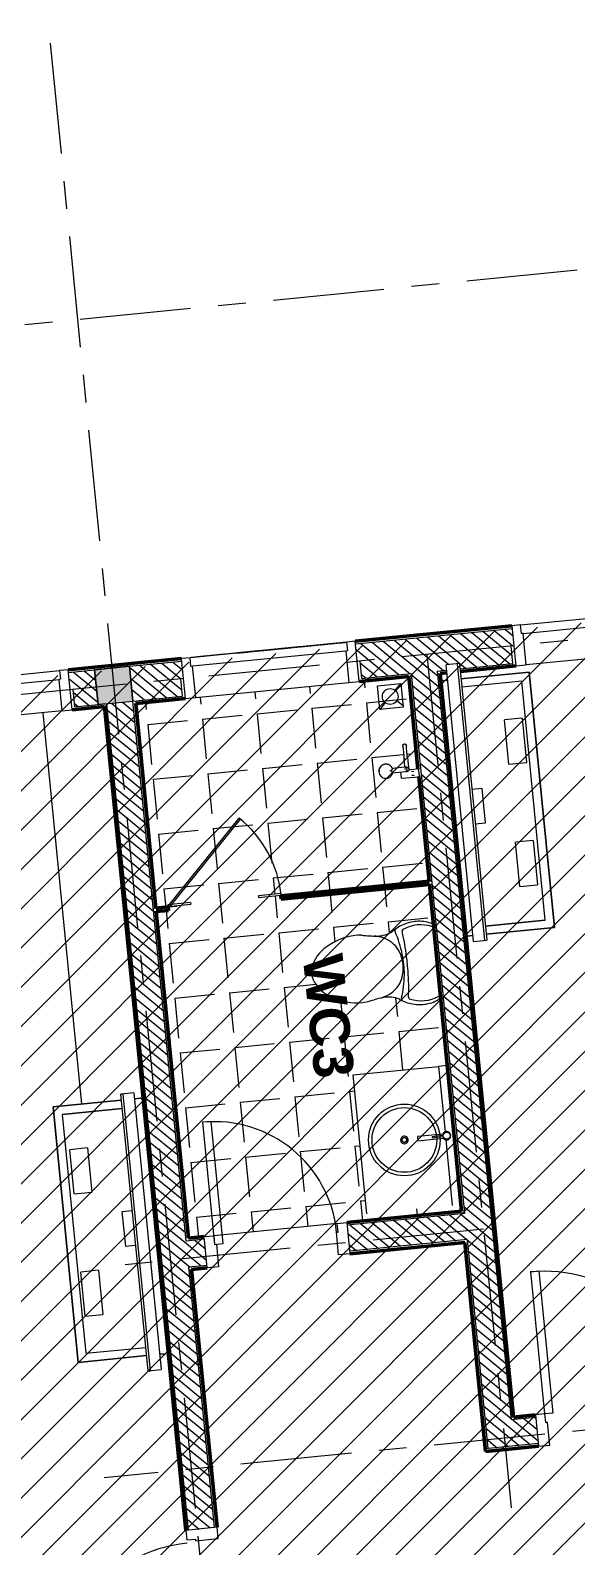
# Model space of a CAD drawing. Header units: millimetres. Extents: x 2164007 to 2324354, y -2513385 to -2308978.
# Drawn here: x 2244808 to 2247928, y -2326601 to -2317942 of the extents above; entities that cross this region are included whole.
import ezdxf

# ---------------------------------------------------------------- set-up
doc = ezdxf.new("R2010")
doc.units = ezdxf.units.MM
doc.linetypes.add('Dash 1_16_', pattern=[3.175, 1.5875, -1.5875])
doc.linetypes.add('Grid Line', pattern=[22.225, 12.7, -3.175, 3.175, -3.175])
doc.layers.add('0.18', color=39, linetype='Continuous')
doc.layers.add('09 NÉT MÁI', color=2, linetype='Continuous')
for name, color, linetype, lineweight in [('A-AREA-IDEN', 2, 'Continuous', 9), ('A-DETL-THIN', 151, 'Continuous', 9), ('A-DOOR', 8, 'Continuous', 13), ('A-FLOR', 8, 'Continuous', 13), ('A-FLOR-PATT', 8, 'Continuous', 13), ('A-GLAZ', 8, 'Continuous', 13), ('A-WALL', 113, 'Continuous', 20), ('A-WALL-PATT', 8, 'Continuous', 50), ('I-FURN', 8, 'Continuous', 9), ('P-SANR-FIXT', 6, 'Continuous', 9), ('S-COLS', 52, 'Continuous', 9), ('S-GRID', 8, 'Continuous', 9)]:
    doc.layers.add(name, color=color, linetype=linetype, lineweight=lineweight)
doc.styles.add('Arial_B_1', font='arialbd.ttf', dxfattribs={"height": 253.68905})
doc.styles.add('ROMANS', font='romans.shx', dxfattribs={"width": 0.75, "bigfont": 'vns.shx'})
doc.dimstyles.new('a3 100 to', dxfattribs={"dimtxt": 500, "dimasz": 45, "dimexe": 90, "dimexo": 60, "dimgap": 55, "dimtad": 1, "dimdec": 0, "dimzin": 1, "dimdsep": 46, "dimtxsty": 'ROMANS', "dimblk": 'T1', "dimcen": 75, "dimdle": 90, "dimclrd": 251, "dimclre": 251, "dimclrt": 3, "dimadec": 0, "dimazin": 0, "dimtfac": 1, "dimtdec": 0, "dimtix": 1, "dimtmove": 1, "dimatfit": 3, "dimldrblk": 'T1', "dimfxl": 1, "dimtolj": 1, "dimtzin": 1, "dimarcsym": 0})
pattern_1 = [(45, (2520378.043, -2293040.63), (-31.8198, 31.8198), [])]

# ---------------------------------------------------------------- blocks, each defined once
blk = doc.blocks.new('CUADI XINFA 65X940X2300 - D2-1066362-TÂ_NG 1')
at = {"layer": 'A-DOOR', "lineweight": 9}
for p, q in [((-410, 906.2), (-365, 906.2)), ((-410, 90), (-410, 906.2)), ((-365, 906.2), (-365, 90)), ((-365, 90), (-410, 90))]:
    blk.add_line(p, q, dxfattribs=at)
at = {"layer": 'A-DOOR'}
for p, q in [((-410, 90), (-465, 90)), ((-465, 90), (-465, -90)), ((-410, 40), (-410, 90)), ((475, 90), (420, 90)), ((420, 90), (420, 40)), ((475, -90), (475, 90)), ((-400, 40), (-410, 40)), ((-400, -90), (-400, 40)), ((420, 40), (410, 40)), ((410, 40), (410, -90)), ((-465, -90), (-400, -90)), ((410, -90), (475, -90))]:
    blk.add_line(p, q, dxfattribs=at)
at = {"layer": 'A-DOOR', "lineweight": 9}
blk.add_arc((-415, 90), 816.2, 360, 90, dxfattribs=at)
blk = doc.blocks.new('D820x2300 XINFA - DW-1066453-TÂ_NG 1')
at = {"layer": 'A-DOOR'}
for p, q in [((-410, 90), (-345, 90)), ((-410, -90), (-410, 90)), ((-345, 90), (-345, -40)), ((345, 90), (410, 90)), ((345, -40), (345, 90)), ((410, 90), (410, -90)), ((-355, -40), (-355, -90)), ((-345, -40), (-355, -40)), ((355, -40), (345, -40)), ((355, -90), (355, -40)), ((-355, -90), (-410, -90)), ((410, -90), (355, -90))]:
    blk.add_line(p, q, dxfattribs=at)
at = {"layer": 'A-DOOR', "lineweight": 20}
for p, q in [((305, -40), (305, -741.2)), ((355, -40), (305, -40)), ((355, -741.2), (355, -40)), ((305, -741.2), (355, -741.2))]:
    blk.add_line(p, q, dxfattribs=at)
at = {"layer": 'A-DOOR', "lineweight": 9}
blk.add_arc((355, -40), 701.2, 180, 270, dxfattribs=at)
blk = doc.blocks.new('CUA WC 1 - DK-1067113-TÂ_NG 1')
at = {"layer": 'A-DOOR'}
for p, q in [((130, -13), (0, -13)), ((0, -22.2), (0, -13)), ((0, -22.2), (130, -22.2)), ((130, -22.2), (130, -13)), ((640, -10), (188.1, -467.4)), ((650, -14.1), (195.2, -474.4)), ((650, -13), (520, -13)), ((520, -22.2), (520, -13)), ((520, -22.2), (650, -22.2)), ((650, -22.2), (650, -13))]:
    blk.add_line(p, q, dxfattribs=at)
at = {"layer": 'A-DOOR', "lineweight": 20}
blk.add_line((650, -10), (599, -10), dxfattribs=at)
at = {"layer": 'A-DOOR'}
blk.add_arc((650, -10), 650, 180, 225.60196, dxfattribs=at)
blk = doc.blocks.new('SO2000X2000X700 - S3-1099097-TÂ_NG 1')
at = {"layer": 'A-GLAZ'}
for p, q in [((-950, 115), (-1000, 115)), ((-1000, 115), (-1000, -115)), ((-950, 65), (-950, 115)), ((-950, 115), (-450, 115)), ((-400, 115), (-450, 115)), ((-450, 115), (-450, 65)), ((-400, 115), (400, 115)), ((-400, 65), (-400, 115)), ((450, 115), (400, 115)), ((400, 115), (400, 65)), ((450, 65), (450, 115)), ((450, 115), (950, 115)), ((1000, 115), (950, 115)), ((950, 115), (950, 65)), ((1000, -115), (1000, 115)), ((-940, 65), (-950, 65)), ((-940, -115), (-940, 65)), ((-940, 65), (-460, 65)), ((-450, 65), (-460, 65)), ((-460, 65), (-460, -115)), ((-400, -115), (-400, 65)), ((400, 65), (-400, 65)), ((400, 65), (400, -115)), ((460, 65), (450, 65)), ((460, -115), (460, 65)), ((460, 65), (940, 65)), ((950, 65), (940, 65)), ((940, 65), (940, -115)), ((-1000, -115), (-940, -115)), ((-460, -115), (-940, -115)), ((-460, -115), (-400, -115)), ((400, -115), (-400, -115)), ((400, -115), (460, -115)), ((940, -115), (460, -115)), ((940, -115), (1000, -115))]:
    blk.add_line(p, q, dxfattribs=at)
blk = doc.blocks.new('LAO TI VI 2 - LOA-TIVI-V2-TÂ_NG 1')
at = {"layer": 'I-FURN'}
for p, q in [((-809.4, 455), (-809.4, 421.2)), ((-809.4, 421.2), (-809.4, 455)), ((657, 421.2), (657, 455)), ((657, 455), (657, 421.2)), ((-843.9, 421.2), (744.7, 421.2)), ((-843.9, 421.2), (-843.9, 345)), ((-843.9, 356.2), (744.7, 356.2)), ((-843.9, 356.2), (-843.9, 345)), ((744.7, 345), (744.7, 421.2)), ((744.7, 345), (744.7, 356.2)), ((744.7, 345), (-843.9, 345)), ((744.7, 345), (-843.9, 345)), ((-809.4, 345), (-809.4, -47.4)), ((-809.4, -47.4), (-809.4, 345)), ((-762, 345), (-762, 0)), ((-762, 0), (-762, 345)), ((-174.6, 345), (-174.6, 285.8)), ((-174.6, 285.8), (22.2, 285.8)), ((22.2, 285.8), (22.2, 345)), ((609.6, 0), (609.6, 345)), ((609.6, 0), (609.6, 345)), ((657, -47.4), (657, 345)), ((657, 345), (657, -47.4)), ((-557.2, 126.3), (-303.2, 126.3)), ((-557.2, 126.3), (-557.2, 24.7)), ((-303.2, 24.7), (-303.2, 126.3)), ((144.6, 119.9), (398.6, 119.9)), ((144.6, 119.9), (144.6, 18.3)), ((398.6, 18.3), (398.6, 119.9)), ((-762, 0), (609.6, 0)), ((-762, 0), (609.6, 0)), ((-303.2, 24.7), (-557.2, 24.7)), ((398.6, 18.3), (144.6, 18.3)), ((-809.4, -47.4), (657, -47.4)), ((657, -47.4), (-809.4, -47.4))]:
    blk.add_line(p, q, dxfattribs=at)
for points in [[(-809.4, -47.4), (-809.4, -47.4), (-809.4, -47.4), (-809.4, -47.4)], [(-809.4, -47.4), (-809.4, -47.4), (-809.4, -47.4), (-809.4, -47.4)], [(657, -47.4), (657, -47.4), (657, -47.4), (657, -47.4)], [(657, -47.4), (657, -47.4), (657, -47.4), (657, -47.4)]]:
    blk.add_open_spline(points, degree=3, dxfattribs=at)
blk = doc.blocks.new('TOILET - TOILET-V7-TÂ_NG 1')
at = {"layer": 'P-SANR-FIXT'}
for p, q in [((214.2, -19.1), (-214.2, -19.1)), ((194, -19.9), (-194, -19.9)), ((-171.7, -330.3), (-178.6, -355.5)), ((171.7, -330.3), (178.6, -355.5))]:
    blk.add_line(p, q, dxfattribs=at)
for centre, radius, start, end in [((-46.1, -111.1), 191.6, 151.28093, 176.45134), ((-9.8, -107.2), 207.3, 156.28619, 203.71381), ((-193.7, -26.4), 6.48, 92.31678, 156.28619), ((193.7, -26.4), 6.48, 23.71381, 87.68322), ((9.8, -107.2), 207.3, 336.28619, 23.71381), ((46.1, -111.1), 191.6, 3.54866, 28.71907), ((1.9, -114.1), 239.7, 176.45134, 195.29606), ((-1.9, -114.1), 239.7, 344.70394, 3.54866), ((-4, -115.7), 233.6, 195.29606, 215.21466), ((-195, -224.1), 13.8, 230.67237, 288.99267), ((-189.1, -185.5), 11.7, 205.41048, 277.5788), ((-343.5, -327.4), 167.3, 355.45589, 27.37997), ((0.6, -792.1), 586.9, 95.83215, 108.99267), ((178.9, -2951.3), 2778.4, 97.23514, 97.5788), ((-0.4, -384), 179.5, 127.4036, 162.5964), ((-14.3, -1400.4), 1215.6, 90.39737, 97.40697), ((0, -416), 206.1, 90, 122.07317), ((0, -786.7), 581.5, 84.16785, 95.83215), ((0, -3462.8), 3278, 89.60263, 90.39737), ((0, -416), 206.1, 57.92683, 90), ((14.3, -1400.4), 1215.6, 82.59303, 89.60263), ((-0.6, -792.1), 586.9, 71.00733, 84.16785), ((0.4, -384), 179.5, 17.4036, 52.5964), ((-178.9, -2951.3), 2778.4, 82.4212, 82.76486), ((343.5, -327.4), 167.3, 152.62003, 184.54411), ((189.1, -185.5), 11.7, 262.4212, 334.58952), ((195, -224.1), 13.8, 251.00733, 309.32763), ((4, -115.7), 233.6, 324.78534, 344.70394), ((-719.2, -297.5), 544.3, 346.05362, 355.45589), ((719.2, -297.5), 544.3, 184.54411, 190.28794), ((137.1, -461.2), 329.8, 174.34872, 207.68777), ((-1948.3, -805.1), 2171.2, 9.68098, 10.89491), ((-137.1, -461.2), 329.8, 332.31223, 3.68346), ((45.1, -528.6), 217.6, 203.22164, 244.77183), ((-45.1, -528.6), 217.6, 295.22817, 336.77836), ((0, -624.4), 111.7, 244.77183, 295.22817)]:
    blk.add_arc(centre, radius, start, end, dxfattribs=at)
blk = doc.blocks.new('Bồn rửa đơn có bục 1_1 - Bồn rửa đơn có bục 1_0001-1074196-TÂ_NG 1')
at = {"layer": 'P-SANR-FIXT'}
for p, q in [((-398.8, 541.3), (398.8, 541.3)), ((398.8, 541.3), (398.8, 50)), ((11.9, 209.2), (-12, 209.2)), ((-12, 209.2), (-12, 64.2)), ((11.9, 64.3), (11.9, 209.2)), ((-3, 125.6), (-3, 63.3)), ((2.9, 125.6), (-3, 125.6)), ((2.9, 63.3), (2.9, 125.6)), ((-22.9, 50), (-398.8, 50)), ((398.8, 50), (22.9, 50)), ((398.8, 0), (398.8, 50))]:
    blk.add_line(p, q, dxfattribs=at)
for centre, radius in [((0, 286.2), 205), ((0, 286.2), 185), ((0, 286.2), 13.7), ((0, 43.5), 20)]:
    blk.add_circle(centre, radius, dxfattribs=at)
for centre, radius, start, end in [((0, 286.2), 22, 360, 180), ((0, 286.2), 22, 180, 360), ((0, 286.2), 13.7, 0, 180), ((0, 286.2), 13.7, 180, 360), ((0, 43.5), 23.9, 120.1574, 60.23163)]:
    blk.add_arc(centre, radius, start, end, dxfattribs=at)
blk = doc.blocks.new('VÒI TẮM - VÒI TẮM-V8-TÂ_NG 1')
at = {"layer": 'P-SANR-FIXT'}
for p, q in [((-98.9, 27.8), (-98.6, 27.8)), ((-98.9, 7.8), (-98.9, 7.8)), ((20.9, 8.7), (20.9, -65.2)), ((37.5, 84.9), (38.8, 28.9)), ((60, 84.9), (38.6, 84.9)), ((45.9, -65.7), (45.9, 7.9)), ((50, 56.1), (50, 42.6)), ((50, 18.2), (50, 17.8)), ((60, 7.8), (59.9, 7.8)), ((81.4, 84.9), (60, 84.9)), ((70, 42.6), (70, 56.1)), ((70, 17.8), (70, 18.5)), ((80, -20.1), (82.5, 84.9)), ((45.9, -20.1), (60, -20.1)), ((60, -20.1), (80, -20.1)), ((-7.7, -105.8), (-7.5, -108)), ((72.5, -108), (72.7, -105.8))]:
    blk.add_line(p, q, dxfattribs=at)
at = {"layer": 'P-SANR-FIXT', "flags": 128}
for points in [[(-102.4, 7.8), (-102.8, 7.8), (-103.2, 7.8), (-103.6, 7.8), (-104, 7.9), (-104.3, 8), (-104.7, 8.1), (-105.1, 8.2), (-105.5, 8.3), (-105.9, 8.4), (-106.3, 8.6), (-106.6, 8.7), (-107, 8.9), (-107.3, 9.1), (-107.7, 9.3), (-108, 9.5), (-108.3, 9.8), (-108.6, 10), (-109, 10.3), (-109.2, 10.5), (-109.5, 10.8), (-109.8, 11.1), (-110.1, 11.4), (-110.3, 11.7), (-110.6, 12), (-110.8, 12.4), (-111, 12.7), (-111.2, 13.1), (-111.4, 13.4), (-111.5, 13.8), (-111.7, 14.1), (-111.8, 14.5), (-111.9, 14.9), (-112, 15.3), (-112.1, 15.7), (-112.2, 16.1), (-112.3, 16.5), (-112.3, 16.9), (-112.3, 17.3), (-112.4, 17.7), (-112.4, 18.1), (-112.3, 18.5), (-112.3, 18.9), (-112.2, 19.3), (-112.2, 19.7), (-112.1, 20), (-112, 20.4), (-111.9, 20.8), (-111.8, 21.2), (-111.6, 21.6), (-111.5, 21.9), (-111.3, 22.3), (-111.1, 22.6), (-110.9, 23), (-110.7, 23.3), (-110.4, 23.7), (-110.2, 24), (-109.9, 24.3), (-109.7, 24.6), (-109.4, 24.9), (-109.1, 25.1), (-108.8, 25.4), (-108.5, 25.7), (-108.2, 25.9), (-107.9, 26.1), (-107.5, 26.3), (-107.2, 26.5), (-106.8, 26.7), (-106.5, 26.9), (-106.1, 27.1), (-105.7, 27.2), (-105.3, 27.3), (-104.9, 27.4), (-104.6, 27.5), (-104.2, 27.6), (-103.8, 27.7), (-103.4, 27.7), (-103, 27.8), (-102.6, 27.8), (-102.4, 27.8)], [(-29.2, 27.8), (-42.3, 27.8), (-54.2, 27.8), (-64.8, 27.8), (-74.2, 27.8), (-82.2, 27.8), (-88.9, 27.8), (-94.2, 27.8), (-98.2, 27.8), (-100.9, 27.8), (-102.2, 27.8), (-102.4, 27.8)], [(-102.4, 27.8), (-101.7, 27.8), (-99.6, 27.8), (-98.9, 27.8)], [(-98.9, 7.8), (-101.3, 7.8), (-102.3, 7.8), (-102.4, 7.8)], [(-102.4, 7.8), (-101.7, 7.8), (-99.6, 7.8), (-96.3, 7.8), (-91.5, 7.8), (-85.5, 7.8), (-78.1, 7.8), (-69.3, 7.8), (-59.3, 7.8), (-48, 7.8), (-35.4, 7.8), (-29.2, 7.8)], [(-29.2, 27.8), (-17.9, 27.8), (-7.7, 27.8), (1.4, 27.8), (9.4, 27.8), (16.3, 27.8), (22, 27.8), (26.1, 27.8)], [(20.9, 7.8), (15.6, 7.8), (8.6, 7.8), (0.5, 7.8), (-8.7, 7.8), (-19, 7.8), (-29.2, 7.8)], [(20.9, 17.8), (20.9, 17.7), (20.9, 17.5), (20.9, 17.3), (20.9, 17), (20.9, 16.7), (20.9, 16.3), (20.9, 15.8), (20.9, 15.3), (20.9, 14.7), (20.9, 14.1), (20.9, 13.4), (20.9, 12.6), (20.9, 11.8), (20.9, 10.9), (20.9, 10), (20.9, 9), (20.9, 8.3)], [(26.6, 27.8), (30.1, 27.8), (32.4, 27.8), (33.4, 27.8)], [(33.4, 7.8), (32.2, 7.8), (29.8, 7.8), (28.3, 7.8)], [(45.9, 8.3), (45.9, 9.3), (45.9, 10.3), (45.9, 11.2), (45.9, 12.1), (45.9, 12.9), (45.9, 13.6), (45.9, 14.3), (45.9, 14.9), (45.9, 15.5), (45.9, 16), (45.9, 16.4), (45.9, 16.8), (45.9, 17.1), (45.9, 17.4), (45.9, 17.6), (45.9, 17.7), (45.9, 17.8)], [(59.9, 27.8), (60, 27.8), (60, 27.8)], [(21.8, -64), (20.2, -64.5), (18.7, -65), (17.2, -65.5), (15.7, -66.2), (14.3, -66.9), (12.9, -67.6), (11.5, -68.4), (10.1, -69.3), (8.8, -70.2), (7.5, -71.1), (6.2, -72.1), (5, -73.2), (3.9, -74.3), (2.8, -75.5), (1.7, -76.7), (0.7, -77.9), (-0.3, -79.2), (-1.2, -80.5), (-2.1, -81.8), (-2.9, -83.2), (-3.6, -84.6), (-4.3, -86.1), (-5, -87.5), (-5.5, -89), (-6.1, -90.5), (-6.5, -92.1), (-6.9, -93.6), (-7.2, -95.2), (-7.5, -96.8), (-7.7, -98.4), (-7.8, -100), (-7.9, -101.6), (-7.9, -103.2), (-7.8, -104.8), (-7.7, -106.4), (-7.5, -107.9), (-7.2, -109.5), (-6.9, -111.1), (-6.5, -112.6), (-6.1, -114.2), (-5.6, -115.7), (-5.5, -116)], [(70.5, -116), (71, -114.5), (71.4, -112.9), (71.8, -111.4), (72.2, -109.8), (72.4, -108.2), (72.7, -106.7), (72.8, -105.1), (72.9, -103.5), (72.9, -101.9), (72.8, -100.3), (72.7, -98.7), (72.5, -97.1), (72.3, -95.5), (72, -93.9), (71.6, -92.4), (71.1, -90.8), (70.6, -89.3), (70.1, -87.8), (69.5, -86.3), (68.8, -84.9), (68, -83.5), (67.2, -82.1), (66.4, -80.7), (65.5, -79.4), (64.5, -78.1), (63.5, -76.9), (62.4, -75.7), (61.3, -74.5), (60.2, -73.4), (59, -72.3), (57.7, -71.3), (56.5, -70.4), (55.2, -69.4), (53.8, -68.6), (52.4, -67.8), (51, -67), (49.5, -66.3), (48.1, -65.7), (46.6, -65.1), (45.2, -64.6)]]:
    blk.add_lwpolyline(points, dxfattribs=at)
at = {"layer": 'P-SANR-FIXT'}
for centre, major_axis, start_param, end_param in [((32.5, -102.5), (40.4, 0), 3.187397, 3.759743), ((32.5, -104.7), (40.2, 0), 3.17899, 3.320705), ((32.5, -104.7), (40.2, 0), 3.402009, 4.712389), ((32.5, -102.5), (40.4, 0), 2.807097, 2.848132), ((32.5, -102.5), (40.4, 0), 4.16153, 4.350899), ((32.5, -102.5), (40.4, 0), 4.501542, 4.712389), ((32.5, -104.7), (-40.2, 0), 1.570796, 3.097693), ((32.5, -102.5), (40.4, 0), 5.127537, 5.24411), ((32.5, -102.5), (40.4, 0), 5.60149, 5.737797), ((32.5, -102.5), (40.4, 0), 5.808134, 6.228395)]:
    blk.add_ellipse(centre, major_axis=major_axis, ratio=0.98191, start_param=start_param, end_param=end_param, dxfattribs=at)
for points in [[(21.1, 15.6), (20.9, 17), (20.9, 20), (22.4, 24.1), (25.2, 27.5), (29.1, 29.8), (32, 30.3), (33.4, 30.3)], [(20.9, 8.3), (20.9, 9.5), (21.6, 11.9), (24.4, 15), (28.5, 17), (31.8, 17.5), (33.4, 17.5)], [(33.4, 17.5), (35.1, 17.5), (38.3, 17), (42.5, 15), (45.3, 11.9), (45.9, 9.5), (45.9, 8.3)], [(32.5, -70.8), (32.7, -70.8), (32.8, -70.8), (33, -70.8)]]:
    blk.add_open_spline(points, degree=3, dxfattribs=at)
for points, knots in [([(33.4, 30.3), (34.9, 30.3), (37.8, 29.8), (41.6, 27.5), (44.5, 24.1), (45.7, 20.7), (45.9, 18.5), (45.9, 17.8)], [0, 0, 0, 0, 0.1111111, 0.2222222, 0.3333333, 0.4444444, 0.4998563, 0.4998563, 0.4998563, 0.4998563]), ([(21.2, -64.5), (21.4, -64.2), (21.6, -64), (22.1, -64), (22.6, -64.1), (22.9, -64.4), (23.1, -64.8)], [0, 0, 0, 0, 0.333333, 0.5, 0.666667, 1, 1, 1, 1]), ([(23.1, -64.8), (23.3, -65.1), (23.6, -65.7), (24.2, -66.5), (24.7, -67.1), (25.1, -67.6), (25.5, -67.9), (25.8, -68.2), (26, -68.4), (26.3, -68.6), (26.7, -68.9), (27.2, -69.2), (27.7, -69.5), (28.2, -69.7), (28.6, -69.9), (29, -70), (29.6, -70.2), (30.7, -70.4), (31.7, -70.7), (32.5, -70.8)], [0, 0, 0, 0, 0.125, 0.25, 0.3125, 0.375, 0.4375, 0.46875, 0.5, 0.53125, 0.5625, 0.625, 0.6875, 0.71875, 0.75, 0.78125, 0.8125, 0.875, 1, 1, 1, 1]), ([(31.5, -76.4), (31.2, -76.3), (30.7, -76.1), (30.2, -75.9), (29.9, -75.8)], [0.0682825, 0.0682825, 0.0682825, 0.0682825, 0.125, 0.1822838, 0.1822838, 0.1822838, 0.1822838]), ([(33.4, -70.9), (34.1, -70.9), (35.1, -70.9), (36.2, -70.8), (36.8, -70.7), (37.2, -70.7), (37.6, -70.6), (38.1, -70.5), (38.7, -70.3), (39.2, -70.1), (39.6, -69.9), (39.8, -69.8), (39.9, -69.8), (40, -69.7), (40.2, -69.6), (40.5, -69.4), (40.9, -69.2), (41.3, -68.9), (41.5, -68.6), (41.7, -68.5), (41.9, -68.3), (42.2, -68), (42.4, -67.7), (42.8, -67.3), (43.1, -66.8), (43.6, -66.2), (43.8, -65.6), (44, -65.3)], [0, 0, 0, 0, 0.1, 0.15, 0.175, 0.2, 0.225, 0.25, 0.3, 0.35, 0.375, 0.3875, 0.4, 0.4125, 0.425, 0.45, 0.5, 0.55, 0.575, 0.6, 0.625, 0.65, 0.7, 0.75, 0.8, 0.9, 1, 1, 1, 1]), ([(35.5, -76.3), (35.3, -76.4), (34.7, -76.6), (34, -76.7), (33.4, -76.7)], [0.8614909, 0.8614909, 0.8614909, 0.8614909, 0.9, 1, 1, 1, 1]), ([(44, -65.3), (44.1, -65.2), (44.3, -64.9), (44.6, -64.6), (44.9, -64.5), (45.3, -64.6), (45.6, -64.8), (45.7, -65.1)], [0, 0, 0, 0, 0.166667, 0.333333, 0.5, 0.666667, 1, 1, 1, 1])]:
    blk.add_open_spline(points, degree=3, knots=knots, dxfattribs=at)
blk = doc.blocks.new('cua so 1000x1200x60 - S1-1125981-TÂ_NG 1')
at = {"layer": 'A-GLAZ'}
for p, q in [((-450, 115), (-500, 115)), ((-500, 115), (-500, -115)), ((-450, 65), (-450, 115)), ((450, 115), (-450, 115)), ((500, 115), (450, 115)), ((450, 115), (450, 65)), ((500, -115), (500, 115)), ((-440, 65), (-450, 65)), ((-440, -115), (-440, 65)), ((440, 65), (-440, 65)), ((450, 65), (440, 65)), ((440, 65), (440, -115)), ((-500, -115), (-440, -115)), ((-440, -115), (440, -115)), ((440, -115), (500, -115))]:
    blk.add_line(p, q, dxfattribs=at)
at = {"layer": 'A-GLAZ', "linetype": 'Dash 1_16_', "lineweight": 9}
for p, q in [((0, 115), (-450, 115)), ((-185.6, 115), (0, 115)), ((0, 115), (450, 115)), ((185.6, 115), (0, 115))]:
    blk.add_line(p, q, dxfattribs=at)
blk = doc.blocks.new('Furniture 28 - Furniture 3-1091919-TÂ_NG 1')
at = {"layer": 'I-FURN'}
for p, q in [((-12737.5, 6482.7), (-12737.5, 4234.9)), ((-12397.2, 4234.9), (-12383.9, 4234.9))]:
    blk.add_line(p, q, dxfattribs=at)
blk = doc.blocks.new('GFDGFDGFG')
at = {"layer": 'A-FLOR-PATT', "lineweight": 9}
h = blk.add_hatch(dxfattribs=at)
h.set_pattern_fill('FP_5', color=256, style=0, pattern_type=2)
h.set_pattern_definition([(0, (2520378.04, -2293040.63), (0, 314.325), [228.6, -85.725]), (90, (2520378.04, -2293040.63), (-314.325, 2e-14), [228.6, -85.725])])
h.paths.add_polyline_path([(2512278.2, -2294054.7), (2513453.2, -2294054.7), (2513453.2, -2293984.7), (2513473.2, -2293984.7), (2513473.2, -2294054.7), (2515348.2, -2294054.7), (2515348.2, -2292484.7), (2515310, -2292484.7), (2515310, -2293026), (2514512.3, -2293026), (2514512.3, -2292484.7), (2513473.2, -2292484.7), (2513473.2, -2293336.7), (2513453.2, -2293336.7), (2513453.2, -2292484.7), (2512853, -2292484.7), (2512851.7, -2292585.9), (2512817.6, -2292585.9), (2512817.8, -2292631.1), (2512826.4, -2292635.6), (2512834.1, -2292641.6), (2512842.6, -2292656.9), (2512844.3, -2292668.8), (2512843.8, -2292673.7), (2512841.8, -2292680.9), (2512835.1, -2292694.9), (2512821.6, -2292705.7), (2512804.2, -2292709.9), (2512785.5, -2292705.4), (2512770.3, -2292690.9), (2512764.6, -2292673.9), (2512764.3, -2292665.7), (2512766.7, -2292653.8), (2512768.9, -2292650.1), (2512770.6, -2292646.2), (2512780.9, -2292636.2), (2512789, -2292631.7), (2512792.6, -2292629.8), (2512792.6, -2292558), (2512669.3, -2292558), (2512661, -2292553.5), (2512661, -2292543.6), (2512669.3, -2292538), (2512798, -2292537.8), (2512803, -2292535.8), (2512805.1, -2292535.5), (2512811, -2292536.2), (2512810.3, -2292484.7), (2512278.2, -2292484.7), (2512278.2, -2293945.3)], flags=0)
h.paths.add_polyline_path([(2513450.2, -2293984.7), (2513441, -2293984.7), (2513441, -2293854.7), (2513450.2, -2293854.7)], flags=0)
h.paths.add_polyline_path([(2513450.2, -2293464.7), (2513441, -2293464.7), (2513441, -2293334.7), (2513450.2, -2293334.7), (2513450.2, -2293455.3)], flags=0)
h.paths.add_polyline_path([(2513913.2, -2293205.8), (2513888.8, -2293203.1), (2513865.5, -2293195.1), (2513821.1, -2293167.2), (2513784.7, -2293129.5), (2513758.3, -2293084.1), (2513734.2, -2293024.9), (2513722, -2292962.2), (2513722.1, -2292898.4), (2513731.1, -2292854.6), (2513736.5, -2292810.3), (2513736.1, -2292779.3), (2513729.9, -2292748.9), (2513718.3, -2292720.1), (2513697.8, -2292685.1), (2513683.8, -2292647), (2513676.5, -2292608.3), (2513676.5, -2292564.3), (2513683.8, -2292525.5), (2513699, -2292488.7), (2514127.4, -2292488.7), (2514143.4, -2292527.5), (2514150.6, -2292568.9), (2514149.8, -2292608.3), (2514142.5, -2292647), (2514127.4, -2292687), (2514108, -2292720.1), (2514096.4, -2292748.9), (2514090.2, -2292779.3), (2514090.2, -2292814.3), (2514095.3, -2292854.6), (2514103.1, -2292898.4), (2514105.1, -2292909.7), (2514103.5, -2292969.7), (2514091, -2293028.5), (2514068, -2293084.1), (2514041.6, -2293129.5), (2514005.2, -2293167.2), (2513960.8, -2293195.1), (2513937.5, -2293203.1)], flags=0)
h.paths.add_polyline_path([(2512804.2, -2292707.2), (2512804.2, -2292706.9), (2512802.5, -2292706.9)], flags=0)
h.paths.add_polyline_path([(2512790.1, -2292704.5), (2512783.4, -2292701.6), (2512787.2, -2292703.9), (2512790.1, -2292704.5)], flags=0)
h.paths.add_polyline_path([(2512820.5, -2292704.1), (2512822.6, -2292703.5), (2512821.3, -2292703.6)], flags=0)
h.paths.add_polyline_path([(2512834.9, -2292693.2), (2512837.5, -2292689.8), (2512835.3, -2292692.5)], flags=0)
h.paths.add_polyline_path([(2512804.2, -2292684.3), (2512804, -2292683.5), (2512803.2, -2292684.4)], flags=0)
h.paths.add_polyline_path([(2512804.2, -2292686.2), (2512808.3, -2292684.1), (2512804.2, -2292684.8)], flags=0)
h.paths.add_polyline_path([(2512826.3, -2292670.4), (2512825.7, -2292667.7), (2512825.2, -2292668.4), (2512825.8, -2292669.6)], flags=0)
h.paths.add_polyline_path([(2512782, -2292659.9), (2512782.5, -2292656.9), (2512782, -2292658.1)], flags=0)
h.paths.add_polyline_path([(2512782, -2292656.3), (2512787.6, -2292650), (2512790.5, -2292646.9), (2512784.7, -2292652.7), (2512783.1, -2292654.9)], flags=0)
h.paths.add_polyline_path([(2512804.2, -2292642), (2512804.2, -2292640.6), (2512800.3, -2292642)], flags=0)
h.paths.add_polyline_path([(2511285.9, -2283454.7), (2512048.2, -2283454.7), (2512048.2, -2281726), (2511223.2, -2281726), (2511223.2, -2282112.3), (2511210.5, -2282101.1), (2511203.2, -2282108.5), (2511203.2, -2282104.2), (2511118.6, -2282188.7), (2511112.1, -2282182.2), (2511203.2, -2282090.3), (2511203.2, -2281184.7), (2510178.2, -2281184.7), (2510178.2, -2281810.5), (2510283.2, -2281811.9), (2510283.2, -2281845.9), (2510328.4, -2281845.7), (2510332.9, -2281837.1), (2510338.9, -2281829.4), (2510354.2, -2281820.9), (2510366.1, -2281819.2), (2510371, -2281819.7), (2510378.2, -2281821.7), (2510392.1, -2281828.4), (2510403.1, -2281842.2), (2510407.2, -2281859.4), (2510402.6, -2281878), (2510388.2, -2281893.2), (2510371.1, -2281898.9), (2510363, -2281899.2), (2510351.1, -2281896.8), (2510347.4, -2281894.7), (2510343.5, -2281893), (2510333.5, -2281882.6), (2510329, -2281874.6), (2510327.1, -2281870.9), (2510255.2, -2281870.9), (2510255.2, -2281994.2), (2510250.8, -2282002.5), (2510240.9, -2282002.5), (2510235.2, -2281994.2), (2510235.1, -2281865.5), (2510233.2, -2281860.9), (2510232.7, -2281858.4), (2510233.5, -2281852.5), (2510178.2, -2281854.1), (2510178.2, -2282559.7), (2510754.2, -2282559.7), (2510767.2, -2282572.7), (2510760.2, -2282579.7), (2510178.2, -2282579.7), (2510178.2, -2282805.1), (2510216.1, -2282789.4), (2510257.5, -2282782.3), (2510296.9, -2282783.1), (2510335.6, -2282790.3), (2510375.6, -2282805.5), (2510408.7, -2282824.8), (2510437.4, -2282836.4), (2510467.9, -2282842.6), (2510502.9, -2282842.6), (2510543.2, -2282837.5), (2510586.9, -2282829.7), (2510598.2, -2282827.7), (2510658.3, -2282829.4), (2510717.1, -2282841.9), (2510772.6, -2282864.8), (2510818, -2282891.2), (2510855.8, -2282927.6), (2510883.7, -2282972.1), (2510891.7, -2282995.3), (2510894.4, -2283019.7), (2510891.7, -2283044.1), (2510883.7, -2283067.3), (2510855.8, -2283111.7), (2510818, -2283148.2), (2510772.6, -2283174.5), (2510713.5, -2283198.6), (2510650.8, -2283210.8), (2510586.9, -2283210.7), (2510543.2, -2283201.7), (2510498.9, -2283196.3), (2510467.9, -2283196.8), (2510437.4, -2283202.9), (2510408.7, -2283214.6), (2510373.6, -2283235), (2510335.6, -2283249), (2510296.9, -2283256.3), (2510252.9, -2283256.3), (2510214.1, -2283249), (2510178.2, -2283235), (2510178.2, -2283454.7), (2511143.2, -2283454.7)], flags=0)
h.paths.add_polyline_path([(2521541.9, -2283454.7), (2522026.8, -2283454.7), (2522026.8, -2282479.7), (2521716.1, -2282479.7), (2521678.6, -2282442.2), (2521692.7, -2282428), (2521724.4, -2282459.7), (2522548.2, -2282459.7), (2522548.2, -2281844.3), (2522443.2, -2281842.9), (2522443.2, -2281808.8), (2522397.7, -2281809.6), (2522393.1, -2281818.1), (2522387.4, -2281825.3), (2522372.1, -2281833.9), (2522360.2, -2281835.5), (2522356.3, -2281835.1), (2522348.1, -2281833), (2522334.2, -2281826.3), (2522323.2, -2281812.5), (2522319.1, -2281795.4), (2522323.7, -2281776.7), (2522338.1, -2281761.5), (2522355.2, -2281755.8), (2522363.3, -2281755.5), (2522375.2, -2281757.9), (2522379, -2281760.1), (2522382.8, -2281761.8), (2522392.8, -2281772.1), (2522397.3, -2281780.2), (2522399.2, -2281783.8), (2522471.1, -2281783.8), (2522471.1, -2281660.6), (2522475.5, -2281652.2), (2522485.4, -2281652.2), (2522491.1, -2281660.6), (2522491.2, -2281789.2), (2522493.1, -2281793.8), (2522493.4, -2281797), (2522492.8, -2281802.2), (2522548.2, -2281801.5), (2522548.2, -2281184.7), (2521223.2, -2281184.7), (2521223.2, -2281958.5), (2521234.5, -2281969.8), (2521220.4, -2281984), (2521203.2, -2281966.7), (2521203.2, -2281184.7), (2520977.7, -2281184.7), (2520993.4, -2281222.6), (2521000.6, -2281264), (2520999.8, -2281303.4), (2520992.5, -2281342.1), (2520977.4, -2281382.1), (2520958, -2281415.2), (2520946.4, -2281444), (2520940.2, -2281474.4), (2520940.2, -2281509.4), (2520945.3, -2281549.7), (2520953.1, -2281593.5), (2520955.1, -2281604.8), (2520953.5, -2281664.8), (2520941, -2281723.6), (2520918, -2281779.2), (2520891.6, -2281824.5), (2520855.2, -2281862.3), (2520810.8, -2281890.2), (2520787.5, -2281898.2), (2520763.2, -2281900.9), (2520738.8, -2281898.2), (2520715.5, -2281890.2), (2520671.1, -2281862.3), (2520634.7, -2281824.5), (2520608.3, -2281779.2), (2520584.2, -2281720), (2520572, -2281657.3), (2520572.1, -2281593.5), (2520581.1, -2281549.7), (2520586.5, -2281505.4), (2520586.1, -2281474.4), (2520579.9, -2281444), (2520568.3, -2281415.2), (2520547.8, -2281380.2), (2520532.9, -2281337.4), (2520526.5, -2281303.4), (2520526.5, -2281259.4), (2520533.8, -2281220.6), (2520547.8, -2281184.7), (2520328.2, -2281184.7), (2520328.2, -2283454.7), (2520419.1, -2283454.7)], flags=0)
h.paths.add_polyline_path([(2510750.9, -2282556.4), (2510744.4, -2282549.9), (2510836.3, -2282458), (2510842.8, -2282464.5), (2510751.9, -2282555.4)], flags=0)
h.paths.add_polyline_path([(2521694.8, -2282425.9), (2521602.9, -2282334), (2521609.4, -2282327.5), (2521701.3, -2282419.4)], flags=0)
h.paths.add_polyline_path([(2521327.1, -2282058.2), (2521235.2, -2281966.3), (2521241.7, -2281959.8), (2521333.6, -2282051.7)], flags=0)
h.paths.add_polyline_path([(2510357.2, -2281881.5), (2510354.5, -2281880.9), (2510355.4, -2281881.5)], flags=0)
h.paths.add_polyline_path([(2510353.6, -2281881.5), (2510347.2, -2281875.9), (2510344.1, -2281873), (2510350, -2281878.8), (2510352.2, -2281880.4)], flags=0)
h.paths.add_polyline_path([(2510398.8, -2281880.1), (2510401.1, -2281876.3), (2510399.9, -2281878.6)], flags=0)
h.paths.add_polyline_path([(2510339.3, -2281859.4), (2510339.8, -2281858.4), (2510339.3, -2281858.4)], flags=0)
h.paths.add_polyline_path([(2510339.2, -2281863.7), (2510339, -2281859.4), (2510337.9, -2281859.4), (2510339.1, -2281863.2)], flags=0)
h.paths.add_polyline_path([(2510383.5, -2281859.4), (2510381.4, -2281854.8), (2510382.1, -2281859.4)], flags=0)
h.paths.add_polyline_path([(2510375, -2281843.7), (2510375, -2281842.7), (2510374.9, -2281843.6)], flags=0)
h.paths.add_polyline_path([(2510401.3, -2281843), (2510399.9, -2281839.9), (2510400.9, -2281842.2)], flags=0)
h.paths.add_polyline_path([(2510365.7, -2281838.3), (2510365.6, -2281837.3), (2510365.6, -2281838.2)], flags=0)
h.paths.add_polyline_path([(2522340.3, -2281829.2), (2522335.8, -2281826.1), (2522339.2, -2281828.7), (2522339.9, -2281829)], flags=0)
h.paths.add_polyline_path([(2510390.5, -2281828.6), (2510387.1, -2281826), (2510389.8, -2281828.2)], flags=0)
h.paths.add_polyline_path([(2522362.1, -2281817.5), (2522360.6, -2281816.4), (2522360.6, -2281817.5), (2522361.4, -2281817.5)], flags=0)
h.paths.add_polyline_path([(2522352.9, -2281813.2), (2522350.7, -2281811.1), (2522351.3, -2281812.1), (2522351.5, -2281812.3)], flags=0)
h.paths.add_polyline_path([(2522344.7, -2281795.4), (2522345.5, -2281795.2), (2522344.6, -2281794.4)], flags=0)
h.paths.add_polyline_path([(2522345.5, -2281804), (2522344.2, -2281795.4), (2522343.1, -2281796.3), (2522345.2, -2281802.9)], flags=0)
h.paths.add_polyline_path([(2522392.4, -2281796.3), (2522392.4, -2281795.4), (2522392.4, -2281796.3)], flags=0)
h.paths.add_polyline_path([(2522388.4, -2281795.4), (2522387.1, -2281791.5), (2522387.4, -2281795.4)], flags=0)
h.paths.add_polyline_path([(2522383.3, -2281783.2), (2522379.7, -2281778.5), (2522376.2, -2281777.1), (2522379.1, -2281778.8), (2522382.2, -2281781.7), (2522383.1, -2281782.9)], flags=0)
h.paths.add_polyline_path([(2522324.5, -2281781.3), (2522326.4, -2281775.8), (2522325.2, -2281778.4), (2522324.5, -2281781.3)], flags=0)
h.paths.add_polyline_path([(2522371.2, -2281774.3), (2522370.9, -2281773.3), (2522370.9, -2281774.2)], flags=0)
at = {"layer": 'A-WALL-PATT', "lineweight": 9}
h = blk.add_hatch(dxfattribs=at)
h.set_pattern_fill('FP_2', color=256, style=0, pattern_type=2)
h.set_pattern_definition(pattern_1)
h.paths.add_polyline_path([(2512263.2, -2297069.7), (2512263.2, -2296434.7), (2512163.2, -2296434.7), (2512163.2, -2296419.7), (2512063.2, -2296419.7), (2512063.2, -2297069.7)], flags=0)
h.paths.add_polyline_path([(2512098.2, -2294419.7), (2512163.2, -2294419.7), (2512163.2, -2294404.7), (2512263.2, -2294404.7), (2512263.2, -2294269.7), (2512063.2, -2294269.7), (2512063.2, -2294419.7)], flags=0)
h.paths.add_polyline_path([(2512063.2, -2294069.7), (2512263.2, -2294069.7), (2512263.2, -2293784.7), (2512163.2, -2293784.7), (2512163.2, -2293769.7), (2512063.2, -2293769.7), (2512063.2, -2293945.3)], flags=0)
h.paths.add_polyline_path([(2512063.2, -2292769.7), (2512163.2, -2292769.7), (2512163.2, -2292754.7), (2512263.2, -2292754.7), (2512263.2, -2292265.9), (2512233.4, -2292265.9), (2512233.4, -2292189.7), (2512263.2, -2292189.7), (2512263.2, -2291884.7), (2512163.2, -2291884.7), (2512163.2, -2291869.7), (2512063.2, -2291869.7), (2512063.2, -2292544.4)], flags=0)
h.paths.add_polyline_path([(2512063.2, -2289869.7), (2512163.2, -2289869.7), (2512163.2, -2289854.7), (2512263.2, -2289854.7), (2512263.2, -2289469.7), (2512063.2, -2289469.7), (2512063.2, -2289742.7)], flags=0)
h.paths.add_polyline_path([(2512063.2, -2289269.7), (2512263.2, -2289269.7), (2512263.2, -2286469.7), (2512063.2, -2286469.7), (2512063.2, -2288808.7)], flags=0)
h = blk.add_hatch(dxfattribs=at)
h.set_pattern_fill('FP_2', color=256, style=0, pattern_type=2)
h.set_pattern_definition(pattern_1)
h.paths.add_polyline_path([(2516713.2, -2292319.7), (2516713.2, -2292179.7), (2516563.2, -2292179.7), (2516563.2, -2292319.7)], flags=0)
h.paths.add_polyline_path([(2516598.2, -2291239.7), (2516713.2, -2291239.7), (2516713.2, -2288619.7), (2516563.2, -2288619.7), (2516563.2, -2291239.7)], flags=0)
h = blk.add_hatch(dxfattribs=at)
h.set_pattern_fill('FP_2', color=256, style=0, pattern_type=2)
h.set_pattern_definition(pattern_1)
h.paths.add_polyline_path([(2516713.2, -2292469.7), (2516713.2, -2292319.7), (2512263.2, -2292319.7), (2512263.2, -2292469.7), (2516413.9, -2292469.7)], flags=0)
h = blk.add_hatch(dxfattribs=at)
h.set_pattern_fill('FP_2', color=256, style=0, pattern_type=2)
h.set_pattern_definition(pattern_1)
h.paths.add_polyline_path([(2515452.4, -2294069.7), (2515513.2, -2294069.7), (2515513.2, -2293964.7), (2515363.2, -2293964.7), (2515363.2, -2294069.7)], flags=0)
h.paths.add_polyline_path([(2515398.2, -2293144.7), (2515513.2, -2293144.7), (2515513.2, -2292469.7), (2515363.2, -2292469.7), (2515363.2, -2293144.7)], flags=0)
h = blk.add_hatch(dxfattribs=at)
h.set_pattern_fill('FP_2', color=256, style=0, pattern_type=2)
h.set_pattern_definition(pattern_1)
h.paths.add_polyline_path([(2517008.2, -2294219.7), (2517008.2, -2294069.7), (2512263.2, -2294069.7), (2512263.2, -2294219.7), (2516413.9, -2294219.7)], flags=0)
h.paths.add_polyline_path([(2518063.2, -2294219.7), (2518063.2, -2294069.7), (2517948.2, -2294069.7), (2517948.2, -2294219.7), (2518048.2, -2294219.7)], flags=0)
at = {"layer": 'S-COLS'}
blk.add_hatch(color=256, dxfattribs=at).paths.add_polyline_path([(2512263.2, -2294269.7), (2512263.2, -2294069.7), (2512063.2, -2294069.7), (2512063.2, -2294269.7)], flags=0)
at = {"layer": 'A-DETL-THIN'}
for p, q in [((2512314.3, -2292534.2), (2512449.3, -2292534.2)), ((2512314.3, -2292669.2), (2512314.3, -2292534.2)), ((2512350, -2292569.9), (2512314.3, -2292534.2)), ((2512409.1, -2292565.9), (2512440.8, -2292534.2)), ((2512449.3, -2292534.2), (2512449.3, -2292669.2)), ((2512449.3, -2292669.2), (2512314.3, -2292669.2)), ((2512413.7, -2292633.5), (2512449.3, -2292669.2))]:
    blk.add_line(p, q, dxfattribs=at)
blk.add_circle((2512381.8, -2292601.7), 45, dxfattribs=at)
at = {"layer": 'A-FLOR'}
blk.add_line((2515348.2, -2293199.7), (2515348.2, -2293909.7), dxfattribs=at)
at = {"layer": 'A-WALL', "lineweight": 50}
for p, q in [((2512048.2, -2291869.7), (2512048.2, -2292769.7)), ((2512278.2, -2292189.7), (2512278.2, -2291869.7)), ((2516548.2, -2292179.7), (2516548.2, -2292304.7)), ((2516728.2, -2292484.7), (2516728.2, -2292179.7)), ((2512278.2, -2292304.7), (2512278.2, -2292265.9)), ((2516548.2, -2292304.7), (2512278.2, -2292304.7)), ((2512278.2, -2292769.7), (2512278.2, -2292484.7)), ((2512278.2, -2292484.7), (2512810.4, -2292484.7)), ((2512852.9, -2292484.7), (2513453.2, -2292484.7)), ((2513453.2, -2292484.7), (2513453.2, -2293336.7)), ((2513473.2, -2292484.7), (2515348.2, -2292484.7)), ((2513473.2, -2293336.7), (2513473.2, -2292484.7)), ((2515348.2, -2292484.7), (2515348.2, -2293144.7)), ((2515528.2, -2292484.7), (2516728.2, -2292484.7)), ((2515528.2, -2293144.7), (2515528.2, -2292484.7)), ((2513453.2, -2293336.7), (2513473.2, -2293336.7)), ((2512048.2, -2293769.7), (2512048.2, -2294419.7)), ((2512278.2, -2294054.7), (2512278.2, -2293769.7)), ((2513453.2, -2293984.7), (2513453.2, -2294054.7)), ((2513473.2, -2293984.7), (2513453.2, -2293984.7)), ((2513473.2, -2294054.7), (2513473.2, -2293984.7)), ((2515348.2, -2293964.7), (2515348.2, -2294054.7)), ((2515528.2, -2294054.7), (2515528.2, -2293964.7)), ((2513453.2, -2294054.7), (2512278.2, -2294054.7)), ((2515348.2, -2294054.7), (2513473.2, -2294054.7)), ((2517008.2, -2294054.7), (2515528.2, -2294054.7)), ((2512278.2, -2294419.7), (2512278.2, -2294234.7)), ((2512278.2, -2294234.7), (2517008.2, -2294234.7))]:
    blk.add_line(p, q, dxfattribs=at)
at = {"layer": 'A-WALL', "lineweight": 13}
for p, q in [((2512063.2, -2292769.7), (2512063.2, -2291869.7)), ((2512163.2, -2291869.7), (2512163.2, -2291884.7)), ((2512263.2, -2291884.7), (2512163.2, -2291884.7)), ((2512263.2, -2292189.7), (2512263.2, -2291884.7)), ((2516563.2, -2292179.7), (2516563.2, -2292319.7)), ((2516713.2, -2292179.7), (2516713.2, -2292484.7)), ((2512263.2, -2292319.7), (2512263.2, -2292265.9)), ((2512263.2, -2292319.7), (2516563.2, -2292319.7)), ((2516548.2, -2292304.7), (2516548.2, -2292319.7)), ((2512263.2, -2292754.7), (2512263.2, -2292469.7)), ((2512263.2, -2292469.7), (2515363.2, -2292469.7)), ((2513453.2, -2292484.7), (2513453.2, -2292469.7)), ((2513473.2, -2292484.7), (2513473.2, -2292469.7)), ((2515363.2, -2292469.7), (2515363.2, -2293144.7)), ((2515513.2, -2292469.7), (2516713.2, -2292469.7)), ((2515513.2, -2292469.7), (2515513.2, -2293144.7)), ((2512163.2, -2292754.7), (2512263.2, -2292754.7)), ((2512163.2, -2292754.7), (2512163.2, -2292769.7)), ((2512063.2, -2294069.7), (2512063.2, -2293769.7)), ((2512163.2, -2293769.7), (2512163.2, -2293784.7)), ((2512263.2, -2293784.7), (2512163.2, -2293784.7)), ((2512263.2, -2294069.7), (2512263.2, -2293784.7)), ((2515363.2, -2293964.7), (2515363.2, -2294069.7)), ((2515513.2, -2293964.7), (2515513.2, -2294069.7)), ((2515363.2, -2294069.7), (2512263.2, -2294069.7)), ((2513453.2, -2294054.7), (2513453.2, -2294069.7)), ((2513473.2, -2294054.7), (2513473.2, -2294069.7)), ((2517008.2, -2294069.7), (2515513.2, -2294069.7)), ((2517008.2, -2294219.7), (2512263.2, -2294219.7)), ((2512063.2, -2294419.7), (2512063.2, -2294269.7)), ((2512263.2, -2294404.7), (2512263.2, -2294269.7)), ((2512163.2, -2294404.7), (2512263.2, -2294404.7)), ((2512163.2, -2294404.7), (2512163.2, -2294419.7))]:
    blk.add_line(p, q, dxfattribs=at)
at = {"layer": 'A-WALL'}
for p, q in [((2512063.2, -2294069.7), (2512263.2, -2294069.7)), ((2512063.2, -2294269.7), (2512063.2, -2294069.7)), ((2512263.2, -2294219.7), (2512263.2, -2294269.7)), ((2512263.2, -2294269.7), (2512063.2, -2294269.7))]:
    blk.add_line(p, q, dxfattribs=at)
at = {"layer": 'S-COLS'}
for p, q in [((2512263.2, -2294069.7), (2512063.2, -2294069.7)), ((2512063.2, -2294069.7), (2512063.2, -2294269.7)), ((2512263.2, -2294269.7), (2512263.2, -2294069.7)), ((2512063.2, -2294269.7), (2512263.2, -2294269.7))]:
    blk.add_line(p, q, dxfattribs=at)
at = {"layer": 'S-GRID', "linetype": 'Grid Line', "ltscale": 50}
for p, q in [((2510063.2, -2274629.2), (2510063.2, -2304429.2)), ((2512163.2, -2278541.2), (2512163.2, -2304429.2)), ((2516663.2, -2285469.7), (2516663.2, -2294669.7)), ((2512163.2, -2292369.7), (2517063.2, -2292369.7)), ((2515463.2, -2292369.7), (2515463.2, -2294429.7)), ((2507363.2, -2294169.7), (2521453.8, -2294169.7))]:
    blk.add_line(p, q, dxfattribs=at)
at = {"layer": 'A-DOOR'}
for name, p, rotation in [('CUADI XINFA 65X940X2300 - D2-1066362-TÂ_NG 1', (2516638.2, -2291714.7), 90), ('D820x2300 XINFA - DW-1066453-TÂ_NG 1', (2515438.2, -2293554.7), 270), ('CUA WC 1 - DK-1067113-TÂ_NG 1', (2513463.2, -2293334.7), 270), ('CUADI XINFA 65X940X2300 - D2-1066362-TÂ_NG 1', (2517483.2, -2294144.7), 180)]:
    blk.add_blockref(name, p, dxfattribs=dict(at, rotation=rotation))
at = {"layer": 'A-GLAZ', "rotation": 90}
for name, p in [('SO2000X2000X700 - S3-1099097-TÂ_NG 1', (2512163.2, -2290869.7)), ('cua so 1000x1200x60 - S1-1125981-TÂ_NG 1', (2512163.2, -2293269.7)), ('SO2000X2000X700 - S3-1099097-TÂ_NG 1', (2512163.2, -2295419.7))]:
    blk.add_blockref(name, p, dxfattribs=at)
at = {"layer": 'I-FURN'}
for name, p, rotation in [('LAO TI VI 2 - LOA-TIVI-V2-TÂ_NG 1', (2512978.2, -2291844.7), 180), ('Furniture 28 - Furniture 3-1091919-TÂ_NG 1', (2518760.8, -2281850.7), 90)]:
    blk.add_blockref(name, p, dxfattribs=dict(at, rotation=rotation))
blk.add_blockref('LAO TI VI 2 - LOA-TIVI-V2-TÂ_NG 1', (2515335.3, -2294704.7), dxfattribs=at)
at = {"layer": 'P-SANR-FIXT'}
for name, p in [('VÒI TẮM - VÒI TẮM-V8-TÂ_NG 1', (2512771.7, -2292565.7)), ('TOILET - TOILET-V7-TÂ_NG 1', (2513913.2, -2292469.7))]:
    blk.add_blockref(name, p, dxfattribs=at)
at = {"layer": 'P-SANR-FIXT', "rotation": 180}
blk.add_blockref('Bồn rửa đơn có bục 1_1 - Bồn rửa đơn có bục 1_0001-1074196-TÂ_NG 1', (2514911.2, -2292484.7), dxfattribs=at)
at = {"layer": 'A-AREA-IDEN', "insert": (2514163.8, -2293017.9), "char_height": 228.32, "width": 820.8, "attachment_point": 2, "line_spacing_factor": 0.938532, "style": 'Arial_B_1'}
blk.add_mtext('WC3', dxfattribs=at)
blk = doc.blocks.new('T1')
at = {"color": 1, "linetype": 'ByBlock'}
for p in [(-2, 0), (2, 0)]:
    blk.add_line(p, (0, 0), dxfattribs=at)
at = {"color": 2, "linetype": 'ByBlock'}
blk.add_line((1, 1), (-1, -1), dxfattribs=at)
blk = doc.blocks.new('*D719')
at = {"layer": '0.18', "color": 251, "lineweight": -2}
for p, q in [((2258066.5, -2317818.3), (2257934.2, -2316480.4)), ((2241966, -2318150.6), (2257898.3, -2316574.4)), ((2242359.9, -2322588.5), (2241912.4, -2318065.4))]:
    blk.add_line(p, q, dxfattribs=at)
at = {"layer": 'Defpoints', "color": 0}
for p in [(2257943, -2316570), (2258072.4, -2317878), (2242365.8, -2322648.3)]:
    blk.add_point(p, dxfattribs=at)
at = {"layer": '0.18', "color": 251, "lineweight": -2, "xscale": 45, "yscale": 45, "zscale": 45}
for p, rotation in [((2257943, -2316570), 5.649837182817516), ((2241921.3, -2318155), 185.6498371828175)]:
    blk.add_blockref('T1', p, dxfattribs=dict(at, rotation=rotation))
at = {"layer": '0.18', "color": 3, "insert": (2249902.1, -2317059), "char_height": 500, "attachment_point": 5, "rotation": 5.64984, "style": 'ROMANS'}
blk.add_mtext('\\A1;16100', dxfattribs=at)
blk = doc.blocks.new('*D730')
at = {"layer": '0.18', "color": 251, "lineweight": -2}
for p, q in [((2242240, -2321986.9), (2237785.9, -2322427.5)), ((2239662.8, -2340485.4), (2237879.9, -2322463.4)), ((2247654.2, -2339740.1), (2239577.7, -2340539.1))]:
    blk.add_line(p, q, dxfattribs=at)
at = {"layer": 'Defpoints', "color": 0}
for p in [(2242299.8, -2321980.9), (2237875.5, -2322418.6), (2247713.9, -2339734.2)]:
    blk.add_point(p, dxfattribs=at)
at = {"layer": '0.18', "color": 251, "lineweight": -2, "xscale": 45, "yscale": 45, "zscale": 45}
for p, rotation in [((2237875.5, -2322418.6), 95.64983718132228), ((2239667.2, -2340530.2), 275.6498371813223)]:
    blk.add_blockref('T1', p, dxfattribs=dict(at, rotation=rotation))
at = {"layer": '0.18', "color": 3, "insert": (2239074.9, -2331444.4), "char_height": 500, "attachment_point": 5, "rotation": 275.64984, "style": 'ROMANS'}
blk.add_mtext('\\A1;18200', dxfattribs=at)

msp = doc.modelspace()

# ---------------------------------------------------------------- block references
at = {"layer": '09 NÉT MÁI', "color": 255, "rotation": 275.6498371813223}
msp.add_blockref('GFDGFDGFG', (4280991.3, 404131.5), dxfattribs=at)

# ---------------------------------------------------------------- next in the draw order: hatches: boundary and pattern name
at = {"layer": 'A-FLOR'}
h = msp.add_hatch(dxfattribs=at)
h.set_pattern_fill('ANSI31', color=256, scale=50, style=0)
h.set_pattern_definition([(45, (-280210.65, -70879.13), (-112.2532015, 112.2532015), [])])
edge = h.paths.add_edge_path()
edge.add_line((2247565.8, -2339964.9), (2256238.5, -2339106.9))
edge.add_line((2256238.5, -2339106.9), (2256092.3, -2337629.1))
edge.add_line((2256092.3, -2337629.1), (2260088.3, -2337238.8))
edge.add_line((2260088.3, -2337238.8), (2258204.5, -2318196.8))
edge.add_line((2258204.5, -2318196.8), (2252800.8, -2318731.3))
edge.add_line((2252800.8, -2318731.3), (2253007.6, -2320821.1))
edge.add_line((2253007.6, -2320821.1), (2242176.9, -2321907.7))
edge.add_line((2242176.9, -2321907.7), (2242788.8, -2328092.5))
edge.add_line((2242788.8, -2328092.5), (2246371.3, -2327738.1))
edge.add_line((2246371.3, -2327738.1), (2247580.8, -2339963.4))

# ---------------------------------------------------------------- next in the draw order: dimensions: what is measured, and where the dimension line sits
at = {"layer": '0.18'}
for base, p1, p2, angle, picture, middle in [((2257943, -2316570), (2242365.8, -2322648.3), (2258072.4, -2317878), 185.64984, '*D719', (2249902.1, -2317059)), ((2237875.5, -2322418.6), (2247713.9, -2339734.2), (2242299.8, -2321980.9), 275.64984, '*D730', (2239074.9, -2331444.4))]:
    dim = msp.add_linear_dim(base=base, p1=p1, p2=p2, angle=angle, dimstyle='a3 100 to', dxfattribs=at)
    dim.commit()
    dim.dimension.update_dxf_attribs({"geometry": picture, "text_midpoint": middle})

doc.saveas('drawing.dxf')
